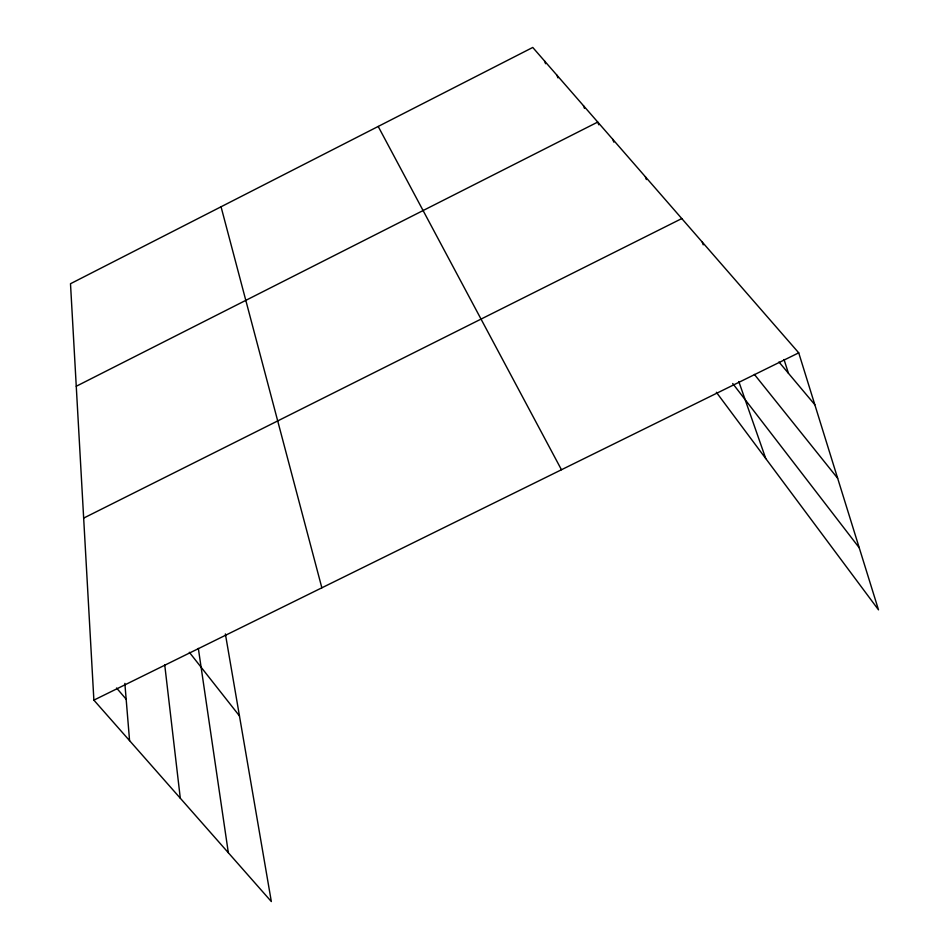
<?xml version="1.0" encoding="UTF-8"?>
<svg xmlns="http://www.w3.org/2000/svg" width="949" height="949" viewBox="0 0 949 949"><rect width="100%" height="100%" fill="white"/><g stroke="black" fill="none" stroke-linecap="round" stroke-linejoin="round"><path stroke-width="1.42" d="M76.264 386.255L597.751 122.065L598.772 124.805M83.666 518.095L681.785 218.567M225.376 633.92L271.331 901.55L93.88 700.137L798.726 352.838L878.501 609.851L716.365 392.281M798.726 352.838L532.757 47.45L70.499 283.727L93.88 700.137M116.549 687.989L126.158 699.199M778.951 361.984L814.823 404.701M754.384 374.392L837.659 478.284M189.337 652.283L239.456 715.914M732.711 383.503L859.236 547.787M378.2 126.454L561.464 469.755M544.548 60.985L545.616 63.725M556.897 75.173L557.941 77.854M583.457 105.659L584.477 108.34M612.793 139.337L613.825 142.125M645.379 176.763L646.388 179.551M738.796 381.522L765.748 458.557M702.26 242.078L703.209 244.842M784.028 359.505L788.441 373.289M221.046 206.775L321.853 587.811M198.341 648.392L228.341 852.76M164.735 664.929L180.298 798.228M124.853 683.375L129.574 740.647"/></g></svg>
